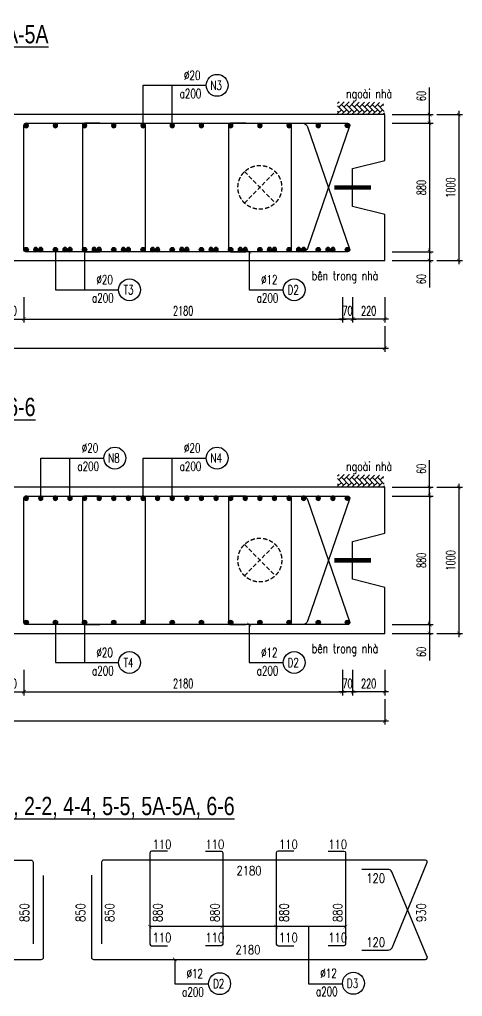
# Model space of a CAD drawing. Header units: millimetres. Extents: x -143483 to 1166745, y -1448440 to -1202244.
# Drawn here: x 30749 to 42879, y -1241307 to -1214548 of the extents above; entities that cross this region are included whole.
import ezdxf
from ezdxf.enums import TextEntityAlignment as Align

# ---------------------------------------------------------------- set-up
doc = ezdxf.new("R2010")
doc.units = ezdxf.units.MM
doc.header["$LTSCALE"] = 30
doc.header["$PDMODE"] = 3
doc.linetypes.add('DASHED', pattern=[19.05, 12.7, -6.35])
doc.layers.get('0').update_dxf_attribs({"lineweight": 9})
doc.layers.get('Defpoints').update_dxf_attribs({"lineweight": 9})
for name, color, linetype in [('ccu11-Cotthep', 9, 'Continuous'), ('ccu11-Dim', 8, 'Continuous'), ('ccu11-Hatch', 8, 'Continuous'), ('ccu11-Text', 31, 'Continuous'), ('ccu11-Thay', 7, 'Continuous'), ('ccu11-Thep', 4, 'Continuous'), ('ccu11-Thep doc', 4, 'Continuous'), ('ccu11-Thepdai', 6, 'Continuous')]:
    doc.layers.add(name, color=color, linetype=linetype)
doc.layers.add('ccu11-Khuat', color=9, linetype='DASHED', lineweight=30)
doc.layers.add('Vicom_thep doc', color=1, linetype='Continuous', lineweight=35)
doc.styles.add('ccu11-dim', font='vnsimli.shx', dxfattribs={"width": 0.65, "bigfont": 'bigfont.shx'})
doc.styles.add('ccu11-VnAvH-B', font='VHAVANB.TTF')
doc.styles.add('ccu11-vnsimli', font='vnsimli.shx', dxfattribs={"width": 0.8, "bigfont": 'vns.shx'})
doc.styles.add('ccu11-vnsimple', font='vnsimple.shx', dxfattribs={"bigfont": 'bigfont.shx'})
doc.styles.add('ccu11_simli', font='vnsimli.shx', dxfattribs={"width": 0.8})
doc.dimstyles.new('ccu11-100', dxfattribs={"dimscale": 100, "dimtxt": 2.5, "dimasz": 1, "dimexe": 1, "dimexo": 2, "dimgap": 1, "dimtad": 1, "dimdec": 0, "dimdsep": 46, "dimtxsty": 'ccu11-dim', "dimblk": 'ARCHTICK', "dimcen": -1, "dimdle": 1, "dimclrd": 256, "dimclre": 256, "dimclrt": 3, "dimadec": 0, "dimazin": 2, "dimtfac": 0.1, "dimtdec": 0, "dimtmove": 0, "dimatfit": 1, "dimldrblk": 'ARCHTICK', "dimfxl": 0, "dimtvp": 0.833333, "dimtolj": 1, "dimtzin": 12, "dimarcsym": 0})
doc.dimstyles.new('ccu11-100x4', dxfattribs={"dimscale": 100, "dimtxt": 2.5, "dimasz": 1, "dimexe": 1, "dimexo": 2, "dimgap": 1, "dimtad": 1, "dimdec": 0, "dimlfac": 0.25, "dimdsep": 46, "dimtxsty": 'ccu11-dim', "dimblk": 'ARCHTICK', "dimcen": -1, "dimdle": 1, "dimclrd": 256, "dimclre": 256, "dimclrt": 3, "dimadec": 0, "dimazin": 2, "dimtfac": 0.1, "dimtdec": 0, "dimtmove": 0, "dimatfit": 1, "dimldrblk": 'ARCHTICK', "dimfxl": 0, "dimtvp": 0.833333, "dimtolj": 1, "dimtzin": 12, "dimarcsym": 0})

# ---------------------------------------------------------------- blocks, each defined once
blk = doc.blocks.new('_ARCHTICK')
at = {"color": 0, "linetype": 'ByBlock', "const_width": 0.15}
blk.add_lwpolyline([(-0.5, -0.5), (0.5, 0.5)], dxfattribs=at)
blk = doc.blocks.new('SHD')
at = {"layer": 'ccu11-Cotthep'}
blk.add_circle((300, 0), 300, dxfattribs=at)
at = {"layer": 'ccu11-Cotthep', "color": 31, "style": 'ccu11_simli', "width": 0.8}
blk.add_attdef('DK', text='', height=250, dxfattribs=at).set_placement((-101, 65), align=Align.BOTTOM_RIGHT)
blk.add_attdef('KH', text='', height=250, dxfattribs=at).set_placement((300, 0), align=Align.MIDDLE)
blk.add_attdef('KC', text='', height=250, dxfattribs=at).set_placement((-101, -142), align=Align.TOP_RIGHT)
blk = doc.blocks.new('MCT')
at = {"ltscale": 0.005}
for p, q in [((-0.49, 0), (0.49, 0)), ((0.35, -0.35), (-0.35, 0.35)), ((-0.35, -0.35), (0.35, 0.35)), ((0, -0.49), (0, 0.49))]:
    blk.add_line(p, q, dxfattribs=at)
blk.add_circle((0, 0), 0.492, dxfattribs=at)
blk = doc.blocks.new('*U196')
at = {"layer": 'ccu11-Thep doc', "xscale": -121.9200000001001, "yscale": 121.9200000001001, "zscale": 121.92, "rotation": 270}
blk.add_blockref('MCT', (0, 0), dxfattribs=at)
blk = doc.blocks.new('*U197')
at = {"layer": 'ccu11-Thep doc', "color": 0, "linetype": 'ByBlock', "lineweight": -2, "transparency": 16777216}
for p in [(0, 0), (800, 0), (1600, 0), (2400, 0), (3200, 0), (4000, 0), (4800, 0), (5600, 0), (6400, 0), (7200, 0), (8000, 0)]:
    blk.add_blockref('*U196', p, dxfattribs=at)
blk = doc.blocks.new('*U198')
at = {"layer": 'ccu11-Thep doc', "xscale": -121.9200000001001, "yscale": 121.9200000001001, "zscale": 121.92, "rotation": 270}
blk.add_blockref('MCT', (0, 0), dxfattribs=at)
blk = doc.blocks.new('*U199')
at = {"layer": 'ccu11-Thep doc', "color": 0, "linetype": 'ByBlock', "lineweight": -2, "transparency": 16777216}
for p in [(0, 0), (800, 0), (1600, 0), (2400, 0), (3200, 0), (4000, 0), (4800, 0), (5600, 0), (6400, 0), (7200, 0), (8000, 0)]:
    blk.add_blockref('*U198', p, dxfattribs=at)
blk = doc.blocks.new('*D205')
at = {"layer": 'ccu11-Dim', "linetype": 'ByBlock', "lineweight": -2, "ltscale": 30, "transparency": 16777216}
for p, q in [((39871, -1232361), (39871, -1233061)), ((40751, -1232361), (40751, -1233061)), ((40851, -1232961), (39771, -1232961))]:
    blk.add_line(p, q, dxfattribs=at)
at = {"layer": 'Defpoints', "color": 0, "linetype": 'ByBlock', "ltscale": 30, "transparency": 16777216}
for p in [(39871, -1232161), (40751, -1232161), (39871, -1232961)]:
    blk.add_point(p, dxfattribs=at)
at = {"layer": 'ccu11-Dim', "linetype": 'ByBlock', "lineweight": -2, "ltscale": 30, "transparency": 16777216, "xscale": 100, "yscale": 100, "zscale": 100, "rotation": 180}
blk.add_blockref('_ARCHTICK', (39871, -1232961), dxfattribs=at)
at = {"layer": 'ccu11-Dim', "linetype": 'ByBlock', "lineweight": -2, "ltscale": 30, "transparency": 16777216, "xscale": 100, "yscale": 100, "zscale": 100}
blk.add_blockref('_ARCHTICK', (40751, -1232961), dxfattribs=at)
at = {"layer": 'ccu11-Dim', "color": 3, "linetype": 'ByBlock', "ltscale": 30, "transparency": 16777216, "insert": (40311, -1232736), "char_height": 250, "attachment_point": 5, "style": 'ccu11-dim'}
blk.add_mtext('\\A1;220', dxfattribs=at)
blk = doc.blocks.new('*D206')
at = {"layer": 'ccu11-Dim', "linetype": 'ByBlock', "lineweight": -2, "ltscale": 30, "transparency": 16777216}
for p, q in [((18351, -1233161), (18351, -1233861)), ((40751, -1233161), (40751, -1233861)), ((18251, -1233761), (40851, -1233761))]:
    blk.add_line(p, q, dxfattribs=at)
at = {"layer": 'Defpoints', "color": 0, "linetype": 'ByBlock', "ltscale": 30, "transparency": 16777216}
for p in [(18351, -1232961), (40751, -1232961), (40751, -1233761)]:
    blk.add_point(p, dxfattribs=at)
at = {"layer": 'ccu11-Dim', "linetype": 'ByBlock', "lineweight": -2, "ltscale": 30, "transparency": 16777216, "xscale": 100, "yscale": 100, "zscale": 100, "rotation": 180}
blk.add_blockref('_ARCHTICK', (18351, -1233761), dxfattribs=at)
at = {"layer": 'ccu11-Dim', "linetype": 'ByBlock', "lineweight": -2, "ltscale": 30, "transparency": 16777216, "xscale": 100, "yscale": 100, "zscale": 100}
blk.add_blockref('_ARCHTICK', (40751, -1233761), dxfattribs=at)
at = {"layer": 'ccu11-Dim', "color": 3, "linetype": 'ByBlock', "ltscale": 30, "transparency": 16777216, "insert": (29551, -1233536), "char_height": 250, "attachment_point": 5, "style": 'ccu11-dim'}
blk.add_mtext('\\A1;5600', dxfattribs=at)
blk = doc.blocks.new('*D207')
at = {"layer": 'ccu11-Dim', "linetype": 'ByBlock', "lineweight": -2, "ltscale": 30, "transparency": 16777216}
for p, q in [((39591, -1232361), (39591, -1233061)), ((39871, -1232361), (39871, -1233061)), ((39591, -1232961), (39491, -1232961)), ((39871, -1232961), (39591, -1232961)), ((39871, -1232961), (39971, -1232961))]:
    blk.add_line(p, q, dxfattribs=at)
at = {"layer": 'Defpoints', "color": 0, "linetype": 'ByBlock', "ltscale": 30, "transparency": 16777216}
for p in [(39591, -1232161), (39871, -1232161), (39591, -1232961)]:
    blk.add_point(p, dxfattribs=at)
at = {"layer": 'ccu11-Dim', "linetype": 'ByBlock', "lineweight": -2, "ltscale": 30, "transparency": 16777216, "xscale": 100, "yscale": 100, "zscale": 100}
blk.add_blockref('_ARCHTICK', (39591, -1232961), dxfattribs=at)
at = {"layer": 'ccu11-Dim', "linetype": 'ByBlock', "lineweight": -2, "ltscale": 30, "transparency": 16777216, "xscale": 100, "yscale": 100, "zscale": 100, "rotation": 180}
blk.add_blockref('_ARCHTICK', (39871, -1232961), dxfattribs=at)
at = {"layer": 'ccu11-Dim', "color": 3, "linetype": 'ByBlock', "ltscale": 30, "transparency": 16777216, "insert": (39731, -1232736), "char_height": 250, "attachment_point": 5, "style": 'ccu11-dim'}
blk.add_mtext('\\A1;70', dxfattribs=at)
blk = doc.blocks.new('*D208')
at = {"layer": 'ccu11-Dim', "linetype": 'ByBlock', "lineweight": -2, "ltscale": 30, "transparency": 16777216}
for p, q in [((30069, -1232361), (30069, -1233061)), ((30869, -1232361), (30869, -1233061)), ((29969, -1232961), (30969, -1232961))]:
    blk.add_line(p, q, dxfattribs=at)
at = {"layer": 'Defpoints', "color": 0, "linetype": 'ByBlock', "ltscale": 30, "transparency": 16777216}
for p in [(30069, -1232161), (30869, -1232161), (30869, -1232961)]:
    blk.add_point(p, dxfattribs=at)
at = {"layer": 'ccu11-Dim', "linetype": 'ByBlock', "lineweight": -2, "ltscale": 30, "transparency": 16777216, "xscale": 100, "yscale": 100, "zscale": 100, "rotation": 180}
blk.add_blockref('_ARCHTICK', (30069, -1232961), dxfattribs=at)
at = {"layer": 'ccu11-Dim', "linetype": 'ByBlock', "lineweight": -2, "ltscale": 30, "transparency": 16777216, "xscale": 100, "yscale": 100, "zscale": 100}
blk.add_blockref('_ARCHTICK', (30869, -1232961), dxfattribs=at)
at = {"layer": 'ccu11-Dim', "color": 3, "linetype": 'ByBlock', "ltscale": 30, "transparency": 16777216, "insert": (30469, -1232736), "char_height": 250, "attachment_point": 5, "style": 'ccu11-dim'}
blk.add_mtext('\\A1;200', dxfattribs=at)
blk = doc.blocks.new('*D209')
at = {"layer": 'ccu11-Dim', "linetype": 'ByBlock', "lineweight": -2, "ltscale": 30, "transparency": 16777216}
for p, q in [((30869, -1232361), (30869, -1233061)), ((39591, -1232361), (39591, -1233061)), ((30769, -1232961), (39691, -1232961))]:
    blk.add_line(p, q, dxfattribs=at)
at = {"layer": 'Defpoints', "color": 0, "linetype": 'ByBlock', "ltscale": 30, "transparency": 16777216}
for p in [(30869, -1232161), (39591, -1232161), (39591, -1232961)]:
    blk.add_point(p, dxfattribs=at)
at = {"layer": 'ccu11-Dim', "linetype": 'ByBlock', "lineweight": -2, "ltscale": 30, "transparency": 16777216, "xscale": 100, "yscale": 100, "zscale": 100, "rotation": 180}
blk.add_blockref('_ARCHTICK', (30869, -1232961), dxfattribs=at)
at = {"layer": 'ccu11-Dim', "linetype": 'ByBlock', "lineweight": -2, "ltscale": 30, "transparency": 16777216, "xscale": 100, "yscale": 100, "zscale": 100}
blk.add_blockref('_ARCHTICK', (39591, -1232961), dxfattribs=at)
at = {"layer": 'ccu11-Dim', "color": 3, "linetype": 'ByBlock', "ltscale": 30, "transparency": 16777216, "insert": (35230, -1232736), "char_height": 250, "attachment_point": 5, "style": 'ccu11-dim'}
blk.add_mtext('\\A1;2180', dxfattribs=at)
blk = doc.blocks.new('*D212')
at = {"layer": 'ccu11-Dim', "linetype": 'ByBlock', "lineweight": -2, "ltscale": 30, "transparency": 16777216}
for p, q in [((41979, -1227361), (41979, -1226621)), ((40951, -1227361), (42079, -1227361)), ((41979, -1227601), (41979, -1227361)), ((40951, -1227601), (42079, -1227601)), ((41979, -1227601), (41979, -1227701))]:
    blk.add_line(p, q, dxfattribs=at)
at = {"layer": 'Defpoints', "color": 0, "linetype": 'ByBlock', "ltscale": 30, "transparency": 16777216}
for p in [(40751, -1227361), (40751, -1227601), (41979, -1227601)]:
    blk.add_point(p, dxfattribs=at)
at = {"layer": 'ccu11-Dim', "linetype": 'ByBlock', "lineweight": -2, "ltscale": 30, "transparency": 16777216, "xscale": 100, "yscale": 100, "zscale": 100}
for p, rotation in [((41979, -1227361), 270), ((41979, -1227601), 90)]:
    blk.add_blockref('_ARCHTICK', p, dxfattribs=dict(at, rotation=rotation))
at = {"layer": 'ccu11-Dim', "color": 3, "linetype": 'ByBlock', "ltscale": 30, "transparency": 16777216, "insert": (41754, -1226853), "char_height": 250, "attachment_point": 5, "rotation": 90, "style": 'ccu11-dim'}
blk.add_mtext('\\A1;60', dxfattribs=at)
blk = doc.blocks.new('*D213')
at = {"layer": 'ccu11-Dim', "linetype": 'ByBlock', "lineweight": -2, "ltscale": 30, "transparency": 16777216}
for p, q in [((40951, -1227601), (42079, -1227601)), ((41979, -1227501), (41979, -1231221)), ((40951, -1231121), (42079, -1231121))]:
    blk.add_line(p, q, dxfattribs=at)
at = {"layer": 'Defpoints', "color": 0, "linetype": 'ByBlock', "ltscale": 30, "transparency": 16777216}
for p in [(40751, -1227601), (40751, -1231121), (41979, -1231121)]:
    blk.add_point(p, dxfattribs=at)
at = {"layer": 'ccu11-Dim', "linetype": 'ByBlock', "lineweight": -2, "ltscale": 30, "transparency": 16777216, "xscale": 100, "yscale": 100, "zscale": 100}
for p, rotation in [((41979, -1227601), 90), ((41979, -1231121), 270)]:
    blk.add_blockref('_ARCHTICK', p, dxfattribs=dict(at, rotation=rotation))
at = {"layer": 'ccu11-Dim', "color": 3, "linetype": 'ByBlock', "ltscale": 30, "transparency": 16777216, "insert": (41754, -1229361), "char_height": 250, "attachment_point": 5, "rotation": 90, "style": 'ccu11-dim'}
blk.add_mtext('\\A1;880', dxfattribs=at)
blk = doc.blocks.new('*D214')
at = {"layer": 'ccu11-Dim', "linetype": 'ByBlock', "lineweight": -2, "ltscale": 30, "transparency": 16777216}
for p, q in [((40951, -1231121), (42079, -1231121)), ((41979, -1231121), (41979, -1231021)), ((41979, -1231121), (41979, -1231361)), ((40951, -1231361), (42079, -1231361)), ((41979, -1231361), (41979, -1232100))]:
    blk.add_line(p, q, dxfattribs=at)
at = {"layer": 'Defpoints', "color": 0, "linetype": 'ByBlock', "ltscale": 30, "transparency": 16777216}
for p in [(40751, -1231121), (41979, -1231121), (40751, -1231361)]:
    blk.add_point(p, dxfattribs=at)
at = {"layer": 'ccu11-Dim', "linetype": 'ByBlock', "lineweight": -2, "ltscale": 30, "transparency": 16777216, "xscale": 100, "yscale": 100, "zscale": 100}
for p, rotation in [((41979, -1231121), 270), ((41979, -1231361), 90)]:
    blk.add_blockref('_ARCHTICK', p, dxfattribs=dict(at, rotation=rotation))
at = {"layer": 'ccu11-Dim', "color": 3, "linetype": 'ByBlock', "ltscale": 30, "transparency": 16777216, "insert": (41754, -1231869), "char_height": 250, "attachment_point": 5, "rotation": 90, "style": 'ccu11-dim'}
blk.add_mtext('\\A1;60', dxfattribs=at)
blk = doc.blocks.new('*D215')
at = {"layer": 'ccu11-Dim', "linetype": 'ByBlock', "lineweight": -2, "ltscale": 30, "transparency": 16777216}
for p, q in [((42179, -1227361), (42879, -1227361)), ((42779, -1227261), (42779, -1231461)), ((42179, -1231361), (42879, -1231361))]:
    blk.add_line(p, q, dxfattribs=at)
at = {"layer": 'Defpoints', "color": 0, "linetype": 'ByBlock', "ltscale": 30, "transparency": 16777216}
for p in [(41979, -1227361), (41979, -1231361), (42779, -1231361)]:
    blk.add_point(p, dxfattribs=at)
at = {"layer": 'ccu11-Dim', "linetype": 'ByBlock', "lineweight": -2, "ltscale": 30, "transparency": 16777216, "xscale": 100, "yscale": 100, "zscale": 100}
for p, rotation in [((42779, -1227361), 90), ((42779, -1231361), 270)]:
    blk.add_blockref('_ARCHTICK', p, dxfattribs=dict(at, rotation=rotation))
at = {"layer": 'ccu11-Dim', "color": 3, "linetype": 'ByBlock', "ltscale": 30, "transparency": 16777216, "insert": (42554, -1229361), "char_height": 250, "attachment_point": 5, "rotation": 90, "style": 'ccu11-dim'}
blk.add_mtext('\\A1;1000', dxfattribs=at)
blk = doc.blocks.new('ccu11_block_thep')
at = {"layer": 'ccu11-Thep', "color": 3}
for p, q in [((-0.4, 0), (0.4, 0)), ((-0.28, 0.28), (0.28, -0.28)), ((0.28, 0.28), (-0.28, -0.28)), ((0, 0.4), (0, -0.4))]:
    blk.add_line(p, q, dxfattribs=at)
at = {"layer": 'ccu11-Thep', "color": 1, "const_width": 0.0667}
blk.add_lwpolyline([(-0.4, 0, 1), (0.4, 0, 1), (-0.4, 0, 1)], format="xyb", dxfattribs=at)
at = {"layer": 'ccu11-Thep', "color": 1}
blk.add_circle((0, 0), 0.4, dxfattribs=at)
blk = doc.blocks.new('*U190')
at = {"layer": 'Vicom_thep doc', "xscale": -150, "yscale": 150, "zscale": 150, "rotation": 180}
blk.add_blockref('ccu11_block_thep', (0, 0), dxfattribs=at)
blk = doc.blocks.new('*U191')
at = {"layer": 'ccu11-Thep doc', "color": 0, "linetype": 'ByBlock', "lineweight": -2, "transparency": 16777216}
for p in [(0, 0), (800, 0), (1600, 0), (2400, 0), (3200, 0), (4000, 0), (4800, 0), (5600, 0), (6400, 0), (7200, 0), (8000, 0)]:
    blk.add_blockref('*U190', p, dxfattribs=at)
blk = doc.blocks.new('*U306')
at = {"layer": 'ccu11-Thep doc', "xscale": -121.9200000001001, "yscale": 121.9200000001001, "zscale": 121.92, "rotation": 270}
blk.add_blockref('MCT', (0, 0), dxfattribs=at)
blk = doc.blocks.new('*U307')
at = {"layer": 'ccu11-Thep doc', "color": 0, "linetype": 'ByBlock', "lineweight": -2, "transparency": 16777216}
for p in [(0, 0), (800, 0), (1600, 0), (2400, 0), (3200, 0), (4000, 0), (4800, 0), (5600, 0), (6400, 0), (7200, 0), (8000, 0)]:
    blk.add_blockref('*U306', p, dxfattribs=at)
blk = doc.blocks.new('*U308')
at = {"layer": 'ccu11-Thep doc', "xscale": -121.9200000001001, "yscale": 121.9200000001001, "zscale": 121.92, "rotation": 270}
blk.add_blockref('MCT', (0, 0), dxfattribs=at)
blk = doc.blocks.new('*U309')
at = {"layer": 'ccu11-Thep doc', "color": 0, "linetype": 'ByBlock', "lineweight": -2, "transparency": 16777216}
for p in [(0, 0), (800, 0), (1600, 0), (2400, 0), (3200, 0), (4000, 0), (4800, 0), (5600, 0), (6400, 0), (7200, 0), (8000, 0)]:
    blk.add_blockref('*U308', p, dxfattribs=at)
blk = doc.blocks.new('*D314')
at = {"layer": 'ccu11-Dim', "linetype": 'ByBlock', "lineweight": -2, "ltscale": 30, "transparency": 16777216}
for p, q in [((39871, -1222151), (39871, -1222851)), ((40751, -1222151), (40751, -1222851)), ((40851, -1222751), (39771, -1222751))]:
    blk.add_line(p, q, dxfattribs=at)
at = {"layer": 'Defpoints', "color": 0, "linetype": 'ByBlock', "ltscale": 30, "transparency": 16777216}
for p in [(39871, -1221951), (40751, -1221951), (39871, -1222751)]:
    blk.add_point(p, dxfattribs=at)
at = {"layer": 'ccu11-Dim', "linetype": 'ByBlock', "lineweight": -2, "ltscale": 30, "transparency": 16777216, "xscale": 100, "yscale": 100, "zscale": 100, "rotation": 180}
blk.add_blockref('_ARCHTICK', (39871, -1222751), dxfattribs=at)
at = {"layer": 'ccu11-Dim', "linetype": 'ByBlock', "lineweight": -2, "ltscale": 30, "transparency": 16777216, "xscale": 100, "yscale": 100, "zscale": 100}
blk.add_blockref('_ARCHTICK', (40751, -1222751), dxfattribs=at)
at = {"layer": 'ccu11-Dim', "color": 3, "linetype": 'ByBlock', "ltscale": 30, "transparency": 16777216, "insert": (40311, -1222526), "char_height": 250, "attachment_point": 5, "style": 'ccu11-dim'}
blk.add_mtext('\\A1;220', dxfattribs=at)
blk = doc.blocks.new('*D315')
at = {"layer": 'ccu11-Dim', "linetype": 'ByBlock', "lineweight": -2, "ltscale": 30, "transparency": 16777216}
for p, q in [((18351, -1222951), (18351, -1223651)), ((40751, -1222951), (40751, -1223651)), ((18251, -1223551), (40851, -1223551))]:
    blk.add_line(p, q, dxfattribs=at)
at = {"layer": 'Defpoints', "color": 0, "linetype": 'ByBlock', "ltscale": 30, "transparency": 16777216}
for p in [(18351, -1222751), (40751, -1222751), (40751, -1223551)]:
    blk.add_point(p, dxfattribs=at)
at = {"layer": 'ccu11-Dim', "linetype": 'ByBlock', "lineweight": -2, "ltscale": 30, "transparency": 16777216, "xscale": 100, "yscale": 100, "zscale": 100, "rotation": 180}
blk.add_blockref('_ARCHTICK', (18351, -1223551), dxfattribs=at)
at = {"layer": 'ccu11-Dim', "linetype": 'ByBlock', "lineweight": -2, "ltscale": 30, "transparency": 16777216, "xscale": 100, "yscale": 100, "zscale": 100}
blk.add_blockref('_ARCHTICK', (40751, -1223551), dxfattribs=at)
at = {"layer": 'ccu11-Dim', "color": 3, "linetype": 'ByBlock', "ltscale": 30, "transparency": 16777216, "insert": (29551, -1223326), "char_height": 250, "attachment_point": 5, "style": 'ccu11-dim'}
blk.add_mtext('\\A1;5600', dxfattribs=at)
blk = doc.blocks.new('*D316')
at = {"layer": 'ccu11-Dim', "linetype": 'ByBlock', "lineweight": -2, "ltscale": 30, "transparency": 16777216}
for p, q in [((39591, -1222151), (39591, -1222851)), ((39871, -1222151), (39871, -1222851)), ((39591, -1222751), (39491, -1222751)), ((39871, -1222751), (39591, -1222751)), ((39871, -1222751), (39971, -1222751))]:
    blk.add_line(p, q, dxfattribs=at)
at = {"layer": 'Defpoints', "color": 0, "linetype": 'ByBlock', "ltscale": 30, "transparency": 16777216}
for p in [(39591, -1221951), (39871, -1221951), (39591, -1222751)]:
    blk.add_point(p, dxfattribs=at)
at = {"layer": 'ccu11-Dim', "linetype": 'ByBlock', "lineweight": -2, "ltscale": 30, "transparency": 16777216, "xscale": 100, "yscale": 100, "zscale": 100}
blk.add_blockref('_ARCHTICK', (39591, -1222751), dxfattribs=at)
at = {"layer": 'ccu11-Dim', "linetype": 'ByBlock', "lineweight": -2, "ltscale": 30, "transparency": 16777216, "xscale": 100, "yscale": 100, "zscale": 100, "rotation": 180}
blk.add_blockref('_ARCHTICK', (39871, -1222751), dxfattribs=at)
at = {"layer": 'ccu11-Dim', "color": 3, "linetype": 'ByBlock', "ltscale": 30, "transparency": 16777216, "insert": (39731, -1222526), "char_height": 250, "attachment_point": 5, "style": 'ccu11-dim'}
blk.add_mtext('\\A1;70', dxfattribs=at)
blk = doc.blocks.new('*D317')
at = {"layer": 'ccu11-Dim', "linetype": 'ByBlock', "lineweight": -2, "ltscale": 30, "transparency": 16777216}
for p, q in [((30069, -1222151), (30069, -1222851)), ((30869, -1222151), (30869, -1222851)), ((29969, -1222751), (30969, -1222751))]:
    blk.add_line(p, q, dxfattribs=at)
at = {"layer": 'Defpoints', "color": 0, "linetype": 'ByBlock', "ltscale": 30, "transparency": 16777216}
for p in [(30069, -1221951), (30869, -1221951), (30869, -1222751)]:
    blk.add_point(p, dxfattribs=at)
at = {"layer": 'ccu11-Dim', "linetype": 'ByBlock', "lineweight": -2, "ltscale": 30, "transparency": 16777216, "xscale": 100, "yscale": 100, "zscale": 100, "rotation": 180}
blk.add_blockref('_ARCHTICK', (30069, -1222751), dxfattribs=at)
at = {"layer": 'ccu11-Dim', "linetype": 'ByBlock', "lineweight": -2, "ltscale": 30, "transparency": 16777216, "xscale": 100, "yscale": 100, "zscale": 100}
blk.add_blockref('_ARCHTICK', (30869, -1222751), dxfattribs=at)
at = {"layer": 'ccu11-Dim', "color": 3, "linetype": 'ByBlock', "ltscale": 30, "transparency": 16777216, "insert": (30469, -1222526), "char_height": 250, "attachment_point": 5, "style": 'ccu11-dim'}
blk.add_mtext('\\A1;200', dxfattribs=at)
blk = doc.blocks.new('*D318')
at = {"layer": 'ccu11-Dim', "linetype": 'ByBlock', "lineweight": -2, "ltscale": 30, "transparency": 16777216}
for p, q in [((30869, -1222151), (30869, -1222851)), ((39591, -1222151), (39591, -1222851)), ((30769, -1222751), (39691, -1222751))]:
    blk.add_line(p, q, dxfattribs=at)
at = {"layer": 'Defpoints', "color": 0, "linetype": 'ByBlock', "ltscale": 30, "transparency": 16777216}
for p in [(30869, -1221951), (39591, -1221951), (39591, -1222751)]:
    blk.add_point(p, dxfattribs=at)
at = {"layer": 'ccu11-Dim', "linetype": 'ByBlock', "lineweight": -2, "ltscale": 30, "transparency": 16777216, "xscale": 100, "yscale": 100, "zscale": 100, "rotation": 180}
blk.add_blockref('_ARCHTICK', (30869, -1222751), dxfattribs=at)
at = {"layer": 'ccu11-Dim', "linetype": 'ByBlock', "lineweight": -2, "ltscale": 30, "transparency": 16777216, "xscale": 100, "yscale": 100, "zscale": 100}
blk.add_blockref('_ARCHTICK', (39591, -1222751), dxfattribs=at)
at = {"layer": 'ccu11-Dim', "color": 3, "linetype": 'ByBlock', "ltscale": 30, "transparency": 16777216, "insert": (35230, -1222526), "char_height": 250, "attachment_point": 5, "style": 'ccu11-dim'}
blk.add_mtext('\\A1;2180', dxfattribs=at)
blk = doc.blocks.new('*D321')
at = {"layer": 'ccu11-Dim', "linetype": 'ByBlock', "lineweight": -2, "ltscale": 30, "transparency": 16777216}
for p, q in [((41979, -1217151), (41979, -1216411)), ((40951, -1217151), (42079, -1217151)), ((41979, -1217391), (41979, -1217151)), ((40951, -1217391), (42079, -1217391)), ((41979, -1217391), (41979, -1217491))]:
    blk.add_line(p, q, dxfattribs=at)
at = {"layer": 'Defpoints', "color": 0, "linetype": 'ByBlock', "ltscale": 30, "transparency": 16777216}
for p in [(40751, -1217151), (40751, -1217391), (41979, -1217391)]:
    blk.add_point(p, dxfattribs=at)
at = {"layer": 'ccu11-Dim', "linetype": 'ByBlock', "lineweight": -2, "ltscale": 30, "transparency": 16777216, "xscale": 100, "yscale": 100, "zscale": 100}
for p, rotation in [((41979, -1217151), 270), ((41979, -1217391), 90)]:
    blk.add_blockref('_ARCHTICK', p, dxfattribs=dict(at, rotation=rotation))
at = {"layer": 'ccu11-Dim', "color": 3, "linetype": 'ByBlock', "ltscale": 30, "transparency": 16777216, "insert": (41754, -1216643), "char_height": 250, "attachment_point": 5, "rotation": 90, "style": 'ccu11-dim'}
blk.add_mtext('\\A1;60', dxfattribs=at)
blk = doc.blocks.new('*D322')
at = {"layer": 'ccu11-Dim', "linetype": 'ByBlock', "lineweight": -2, "ltscale": 30, "transparency": 16777216}
for p, q in [((40951, -1217391), (42079, -1217391)), ((41979, -1217291), (41979, -1221011)), ((40951, -1220911), (42079, -1220911))]:
    blk.add_line(p, q, dxfattribs=at)
at = {"layer": 'Defpoints', "color": 0, "linetype": 'ByBlock', "ltscale": 30, "transparency": 16777216}
for p in [(40751, -1217391), (40751, -1220911), (41979, -1220911)]:
    blk.add_point(p, dxfattribs=at)
at = {"layer": 'ccu11-Dim', "linetype": 'ByBlock', "lineweight": -2, "ltscale": 30, "transparency": 16777216, "xscale": 100, "yscale": 100, "zscale": 100}
for p, rotation in [((41979, -1217391), 90), ((41979, -1220911), 270)]:
    blk.add_blockref('_ARCHTICK', p, dxfattribs=dict(at, rotation=rotation))
at = {"layer": 'ccu11-Dim', "color": 3, "linetype": 'ByBlock', "ltscale": 30, "transparency": 16777216, "insert": (41754, -1219151), "char_height": 250, "attachment_point": 5, "rotation": 90, "style": 'ccu11-dim'}
blk.add_mtext('\\A1;880', dxfattribs=at)
blk = doc.blocks.new('*D323')
at = {"layer": 'ccu11-Dim', "linetype": 'ByBlock', "lineweight": -2, "ltscale": 30, "transparency": 16777216}
for p, q in [((40951, -1220911), (42079, -1220911)), ((41979, -1220911), (41979, -1220811)), ((41979, -1220911), (41979, -1221151)), ((40951, -1221151), (42079, -1221151)), ((41979, -1221151), (41979, -1221890))]:
    blk.add_line(p, q, dxfattribs=at)
at = {"layer": 'Defpoints', "color": 0, "linetype": 'ByBlock', "ltscale": 30, "transparency": 16777216}
for p in [(40751, -1220911), (41979, -1220911), (40751, -1221151)]:
    blk.add_point(p, dxfattribs=at)
at = {"layer": 'ccu11-Dim', "linetype": 'ByBlock', "lineweight": -2, "ltscale": 30, "transparency": 16777216, "xscale": 100, "yscale": 100, "zscale": 100}
for p, rotation in [((41979, -1220911), 270), ((41979, -1221151), 90)]:
    blk.add_blockref('_ARCHTICK', p, dxfattribs=dict(at, rotation=rotation))
at = {"layer": 'ccu11-Dim', "color": 3, "linetype": 'ByBlock', "ltscale": 30, "transparency": 16777216, "insert": (41754, -1221659), "char_height": 250, "attachment_point": 5, "rotation": 90, "style": 'ccu11-dim'}
blk.add_mtext('\\A1;60', dxfattribs=at)
blk = doc.blocks.new('*D324')
at = {"layer": 'ccu11-Dim', "linetype": 'ByBlock', "lineweight": -2, "ltscale": 30, "transparency": 16777216}
for p, q in [((42179, -1217151), (42879, -1217151)), ((42779, -1217051), (42779, -1221251)), ((42179, -1221151), (42879, -1221151))]:
    blk.add_line(p, q, dxfattribs=at)
at = {"layer": 'Defpoints', "color": 0, "linetype": 'ByBlock', "ltscale": 30, "transparency": 16777216}
for p in [(41979, -1217151), (41979, -1221151), (42779, -1221151)]:
    blk.add_point(p, dxfattribs=at)
at = {"layer": 'ccu11-Dim', "linetype": 'ByBlock', "lineweight": -2, "ltscale": 30, "transparency": 16777216, "xscale": 100, "yscale": 100, "zscale": 100}
for p, rotation in [((42779, -1217151), 90), ((42779, -1221151), 270)]:
    blk.add_blockref('_ARCHTICK', p, dxfattribs=dict(at, rotation=rotation))
at = {"layer": 'ccu11-Dim', "color": 3, "linetype": 'ByBlock', "ltscale": 30, "transparency": 16777216, "insert": (42554, -1219151), "char_height": 250, "attachment_point": 5, "rotation": 90, "style": 'ccu11-dim'}
blk.add_mtext('\\A1;1000', dxfattribs=at)
blk = doc.blocks.new('*U326')
at = {"layer": 'Vicom_thep doc', "xscale": -150, "yscale": 150, "zscale": 150, "rotation": 180}
blk.add_blockref('ccu11_block_thep', (0, 0), dxfattribs=at)
blk = doc.blocks.new('*U327')
at = {"layer": 'ccu11-Thep doc', "color": 0, "linetype": 'ByBlock', "lineweight": -2, "transparency": 16777216}
for p in [(0, 0), (800, 0), (1600, 0), (2400, 0), (3200, 0), (4000, 0), (4800, 0), (5600, 0), (6400, 0), (7200, 0), (8000, 0)]:
    blk.add_blockref('*U326', p, dxfattribs=at)
blk = doc.blocks.new('*U331')
at = {"layer": 'Vicom_thep doc', "xscale": -150, "yscale": 150, "zscale": 150, "rotation": 180}
blk.add_blockref('ccu11_block_thep', (0, 0), dxfattribs=at)
blk = doc.blocks.new('*U332')
at = {"layer": 'ccu11-Thep doc', "color": 0, "linetype": 'ByBlock', "lineweight": -2, "transparency": 16777216}
for p in [(0, 0), (800, 0), (1600, 0), (2400, 0), (3200, 0), (4000, 0), (4800, 0), (5600, 0), (6400, 0), (7200, 0), (8000, 0)]:
    blk.add_blockref('*U331', p, dxfattribs=at)

msp = doc.modelspace()

# ---------------------------------------------------------------- hatches: boundary and pattern name
at = {"layer": 'ccu11-Hatch', "ltscale": 10}
h = msp.add_hatch(dxfattribs=at)
h.set_pattern_fill('AR-HBONE', color=256, scale=25, angle=270, style=0)
h.set_pattern_definition([(45, (-3222392.23, 559305.45), (141.4213562, 4e-14), [300, -100]), (315, (-3222321.52, 559376.16), (141.4213562, 4e-14), [300, -100])])
h.paths.add_polyline_path([(39458.27, -1216798.02), (39458.27, -1217150.75), (40750.63, -1217150.75), (40707.77, -1216819.44)])
h = msp.add_hatch(dxfattribs=at)
h.set_pattern_fill('AR-HBONE', color=256, scale=25, angle=270, style=0)
h.set_pattern_definition([(45, (-3222392.23, 549095.51), (141.4213562, 4e-14), [300, -100]), (315, (-3222321.52, 549166.22), (141.4213562, 4e-14), [300, -100])])
h.paths.add_polyline_path([(39458.27, -1227007.96), (39458.27, -1227360.69), (40750.63, -1227360.69), (40707.77, -1227029.38)])

# ---------------------------------------------------------------- linework, layer by layer
at = {"layer": 'ccu11-Khuat', "ltscale": 0.3}
for p, q in [((36911.51, -1218715.04), (37749.74, -1219573.74)), ((36911.51, -1219573.74), (37749.74, -1218715.04)), ((36911.51, -1228924.97), (37749.74, -1229783.68)), ((36911.51, -1229783.68), (37749.74, -1228924.97))]:
    msp.add_line(p, q, dxfattribs=at)
for centre in [(37330.63, -1219144.39), (37330.63, -1229354.32)]:
    msp.add_circle(centre, 600, dxfattribs=at)
at = {"layer": 'ccu11-Thay'}
for points in [[(18350.63, -1221150.75), (40750.63, -1221150.75), (40750.63, -1219890.75), (39870.86, -1219670.75), (39870.86, -1218630.75), (40750.63, -1218410.75), (40750.63, -1217150.75), (18350.63, -1217150.75), (18350.63, -1218410.75), (17470.86, -1218630.75), (17470.86, -1219670.75), (18350.63, -1219890.75)], [(18350.63, -1231360.69), (40750.63, -1231360.69), (40750.63, -1230100.69), (39870.86, -1229880.69), (39870.86, -1228840.69), (40750.63, -1228620.69), (40750.63, -1227360.69), (18350.63, -1227360.69), (18350.63, -1228620.69), (17470.86, -1228840.69), (17470.86, -1229880.69), (18350.63, -1230100.69)]]:
    msp.add_lwpolyline(points, close=True, dxfattribs=at)
at = {"layer": 'ccu11-Thep', "const_width": 120}
for points in [[(39370.63, -1219150.75), (40370.63, -1219150.75)], [(39370.63, -1229360.69), (40370.63, -1229360.69)]]:
    msp.add_lwpolyline(points, dxfattribs=at)
at = {"layer": 'ccu11-Thepdai'}
for points in [[(37802.43, -1217390.75), (38522.89, -1217390.75, -0.23620228), (38634.66, -1217483.5), (39788.54, -1220830.25, -0.5204497), (39732.15, -1220910.75), (30920.63, -1220910.75, -0.41421356), (30870.63, -1220860.75), (30870.63, -1217440.75, -0.41421356), (30920.63, -1217390.75), (39732.15, -1217390.75, -0.5204497), (39788.54, -1217471.25), (38634.66, -1220818, -0.23620228), (38522.89, -1220910.75), (37802.43, -1220910.75)], [(32950.63, -1217390.75), (32530.63, -1217390.75, 0.41421356), (32470.63, -1217450.75), (32470.63, -1220850.75, 0.41421356), (32530.63, -1220910.75), (32950.63, -1220910.75)], [(33710.63, -1217390.75), (34130.63, -1217390.75, -0.41421356), (34190.63, -1217450.75), (34190.63, -1220850.75, -0.41421356), (34130.63, -1220910.75), (33710.63, -1220910.75)], [(36950.63, -1217390.75), (36530.63, -1217390.75, 0.41421356), (36470.63, -1217450.75), (36470.63, -1220850.75, 0.41421356), (36530.63, -1220910.75), (36950.63, -1220910.75)], [(37710.63, -1217390.75), (38130.63, -1217390.75, -0.41421356), (38190.63, -1217450.75), (38190.63, -1220850.75, -0.41421356), (38130.63, -1220910.75), (37710.63, -1220910.75)], [(37802.43, -1227600.69), (38522.89, -1227600.69, -0.23620228), (38634.66, -1227693.43), (39788.54, -1231040.19, -0.5204497), (39732.15, -1231120.69), (30920.63, -1231120.69, -0.41421356), (30870.63, -1231070.69), (30870.63, -1227650.69, -0.41421356), (30920.63, -1227600.69), (39732.15, -1227600.69, -0.5204497), (39788.54, -1227681.19), (38634.66, -1231027.94, -0.23620228), (38522.89, -1231120.69), (37802.43, -1231120.69)], [(32950.63, -1227600.69), (32530.63, -1227600.69, 0.41421356), (32470.63, -1227660.69), (32470.63, -1231060.69, 0.41421356), (32530.63, -1231120.69), (32950.63, -1231120.69)], [(33710.63, -1227600.69), (34130.63, -1227600.69, -0.41421356), (34190.63, -1227660.69), (34190.63, -1231060.69, -0.41421356), (34130.63, -1231120.69), (33710.63, -1231120.69)], [(36950.63, -1227600.69), (36530.63, -1227600.69, 0.41421356), (36470.63, -1227660.69), (36470.63, -1231060.69, 0.41421356), (36530.63, -1231120.69), (36950.63, -1231120.69)], [(37710.63, -1227600.69), (38130.63, -1227600.69, -0.41421356), (38190.63, -1227660.69), (38190.63, -1231060.69, -0.41421356), (38130.63, -1231120.69), (37710.63, -1231120.69)], [(19610.87, -1239864.6), (19610.87, -1237630.62, -0.41421356), (19670.87, -1237570.62), (31060.64, -1237570.62, -0.41421356), (31120.64, -1237630.62), (31120.64, -1239864.6)], [(32717.3, -1237981.1), (32717.3, -1240230.62, 0.41421356), (32777.3, -1240290.62), (41868.28, -1240290.62, 0.65283078), (41905.11, -1240206.81), (40944.2, -1237889.63, 0.30093739), (40832.44, -1237825.56), (40119.45, -1237825.56)], [(40119.45, -1240036.89), (40839.92, -1240036.89, 0.26628921), (40951.68, -1239972.82), (41905.14, -1237653.31, 0.64209887), (41867.3, -1237570.62), (33057.58, -1237570.62, 0.41421356), (32997.58, -1237630.62), (32997.58, -1239864.6)], [(19895.87, -1237996.65), (19895.87, -1240230.62, 0.41421356), (19955.87, -1240290.62), (31345.76, -1240290.62, 0.41421356), (31405.76, -1240230.62), (31405.76, -1237996.65)]]:
    msp.add_lwpolyline(points, format="xyb", dxfattribs=at)
at = {"layer": 'ccu11-Thepdai', "flags": 128}
for points in [[(34797.3, -1237323.38), (34367.3, -1237323.38, 0.38911631), (34317.3, -1237373.38), (34317.3, -1239818.14), (34317.3, -1239870.44, 0.38911631), (34367.3, -1239920.44), (34797.3, -1239920.44)], [(35837.63, -1237323.38), (36267.63, -1237323.38, -0.38911631), (36317.63, -1237373.38), (36317.63, -1239818.14), (36317.63, -1239870.44, -0.38911631), (36267.63, -1239920.44), (35837.63, -1239920.44)], [(38258, -1237323.38), (37828, -1237323.38, 0.38911631), (37778, -1237373.38), (37778, -1239818.14), (37778, -1239870.44, 0.38911631), (37828, -1239920.44), (38258, -1239920.44)], [(39198.83, -1237323.38), (39628.83, -1237323.38, -0.38911631), (39678.83, -1237373.38), (39678.83, -1239818.14), (39678.83, -1239870.44, -0.38911631), (39628.83, -1239920.44), (39198.83, -1239920.44)]]:
    msp.add_lwpolyline(points, format="xyb", dxfattribs=at)

# ---------------------------------------------------------------- block references
at = {"layer": 'ccu11-Cotthep'}
ref = msp.add_blockref('SHD', (35859.63, -1216350.39), dxfattribs=at)
ref.add_attrib('KH', 'N3', dxfattribs={"color": 31, "height": 250, "style": 'ccu11-vnsimple', "width": 0.7}).set_placement((36134.63, -1216350.39), align=Align.MIDDLE_CENTER)
ref.add_attrib('KC', 'a200', dxfattribs={"color": 31, "height": 250, "style": 'ccu11-vnsimple', "width": 0.7}).set_placement((35431.05, -1216450.39), align=Align.TOP_CENTER)
ref.add_attrib('DK', '`20', dxfattribs={"color": 31, "height": 250, "style": 'ccu11-vnsimple', "width": 0.7}).set_placement((35478.84, -1216275.39), align=Align.BOTTOM_CENTER)
ref = msp.add_blockref('SHD', (33459.63, -1221951.11), dxfattribs=at)
ref.add_attrib('KH', 'T3', dxfattribs={"color": 31, "height": 250, "style": 'ccu11-vnsimple', "width": 0.7}).set_placement((33734.63, -1221951.11), align=Align.MIDDLE_CENTER)
ref.add_attrib('KC', 'a200', dxfattribs={"color": 31, "height": 250, "style": 'ccu11-vnsimple', "width": 0.7}).set_placement((33031.05, -1222051.11), align=Align.TOP_CENTER)
ref.add_attrib('DK', '`20', dxfattribs={"color": 31, "height": 250, "style": 'ccu11-vnsimple', "width": 0.7}).set_placement((33078.84, -1221876.11), align=Align.BOTTOM_CENTER)
ref = msp.add_blockref('SHD', (37968.96, -1221951.11), dxfattribs=at)
ref.add_attrib('KH', 'D2', dxfattribs={"color": 31, "height": 250, "style": 'ccu11-vnsimple', "width": 0.7}).set_placement((38243.96, -1221951.11), align=Align.MIDDLE_CENTER)
ref.add_attrib('KC', 'a200', dxfattribs={"color": 31, "height": 250, "style": 'ccu11-vnsimple', "width": 0.7}).set_placement((37540.38, -1222051.11), align=Align.TOP_CENTER)
ref.add_attrib('DK', '`12', dxfattribs={"color": 31, "height": 250, "style": 'ccu11-vnsimple', "width": 0.7}).set_placement((37588.17, -1221876.11), align=Align.BOTTOM_CENTER)
ref = msp.add_blockref('SHD', (33059.63, -1226560.33), dxfattribs=at)
ref.add_attrib('KH', 'N8', dxfattribs={"color": 31, "height": 250, "style": 'ccu11-vnsimple', "width": 0.7}).set_placement((33334.63, -1226560.33), align=Align.MIDDLE_CENTER)
ref.add_attrib('KC', 'a200', dxfattribs={"color": 31, "height": 250, "style": 'ccu11-vnsimple', "width": 0.7}).set_placement((32631.05, -1226660.33), align=Align.TOP_CENTER)
ref.add_attrib('DK', '`20', dxfattribs={"color": 31, "height": 250, "style": 'ccu11-vnsimple', "width": 0.7}).set_placement((32678.84, -1226485.33), align=Align.BOTTOM_CENTER)
ref = msp.add_blockref('SHD', (35859.63, -1226560.33), dxfattribs=at)
ref.add_attrib('KH', 'N4', dxfattribs={"color": 31, "height": 250, "style": 'ccu11-vnsimple', "width": 0.7}).set_placement((36134.63, -1226560.33), align=Align.MIDDLE_CENTER)
ref.add_attrib('KC', 'a200', dxfattribs={"color": 31, "height": 250, "style": 'ccu11-vnsimple', "width": 0.7}).set_placement((35431.05, -1226660.33), align=Align.TOP_CENTER)
ref.add_attrib('DK', '`20', dxfattribs={"color": 31, "height": 250, "style": 'ccu11-vnsimple', "width": 0.7}).set_placement((35478.84, -1226485.33), align=Align.BOTTOM_CENTER)
ref = msp.add_blockref('SHD', (33459.63, -1232161.04), dxfattribs=at)
ref.add_attrib('KH', 'T4', dxfattribs={"color": 31, "height": 250, "style": 'ccu11-vnsimple', "width": 0.7}).set_placement((33734.63, -1232161.04), align=Align.MIDDLE_CENTER)
ref.add_attrib('KC', 'a200', dxfattribs={"color": 31, "height": 250, "style": 'ccu11-vnsimple', "width": 0.7}).set_placement((33031.05, -1232261.04), align=Align.TOP_CENTER)
ref.add_attrib('DK', '`20', dxfattribs={"color": 31, "height": 250, "style": 'ccu11-vnsimple', "width": 0.7}).set_placement((33078.84, -1232086.04), align=Align.BOTTOM_CENTER)
ref = msp.add_blockref('SHD', (37968.96, -1232161.04), dxfattribs=at)
ref.add_attrib('KH', 'D2', dxfattribs={"color": 31, "height": 250, "style": 'ccu11-vnsimple', "width": 0.7}).set_placement((38243.96, -1232161.04), align=Align.MIDDLE_CENTER)
ref.add_attrib('KC', 'a200', dxfattribs={"color": 31, "height": 250, "style": 'ccu11-vnsimple', "width": 0.7}).set_placement((37540.38, -1232261.04), align=Align.TOP_CENTER)
ref.add_attrib('DK', '`12', dxfattribs={"color": 31, "height": 250, "style": 'ccu11-vnsimple', "width": 0.7}).set_placement((37588.17, -1232086.04), align=Align.BOTTOM_CENTER)
at = {"layer": 'ccu11-Cotthep', "yscale": 100, "zscale": 100, "rotation": 180}
for p, xscale in [((34317.3, -1239393.74), -100), ((36301.43, -1239393.74), 100), ((37778, -1239393.74), -100)]:
    msp.add_blockref('_ARCHTICK', p, dxfattribs=dict(at, xscale=xscale))
at = {"layer": 'ccu11-Cotthep'}
ref = msp.add_blockref('SHD', (35927.88, -1240956.59), dxfattribs=at)
ref.add_attrib('KH', 'D2', dxfattribs={"color": 31, "height": 250, "style": 'ccu11-vnsimple', "width": 0.7}).set_placement((36202.88, -1240956.59), align=Align.MIDDLE_CENTER)
ref.add_attrib('KC', 'a200', dxfattribs={"color": 31, "height": 250, "style": 'ccu11-vnsimple', "width": 0.7}).set_placement((35499.3, -1241056.59), align=Align.TOP_CENTER)
ref.add_attrib('DK', '`12', dxfattribs={"color": 31, "height": 250, "style": 'ccu11-vnsimple', "width": 0.7}).set_placement((35547.1, -1240881.59), align=Align.BOTTOM_CENTER)
ref = msp.add_blockref('SHD', (39592.7, -1240945.59), dxfattribs=at)
ref.add_attrib('KH', 'D3', dxfattribs={"color": 31, "height": 250, "style": 'ccu11-vnsimple', "width": 0.7}).set_placement((39867.7, -1240945.59), align=Align.MIDDLE_CENTER)
ref.add_attrib('KC', 'a200', dxfattribs={"color": 31, "height": 250, "style": 'ccu11-vnsimple', "width": 0.7}).set_placement((39164.12, -1241045.59), align=Align.TOP_CENTER)
ref.add_attrib('DK', '`12', dxfattribs={"color": 31, "height": 250, "style": 'ccu11-vnsimple', "width": 0.7}).set_placement((39211.91, -1240870.59), align=Align.BOTTOM_CENTER)
at = {"layer": 'ccu11-Thep doc'}
for name, p in [('*U307', (30930.63, -1217450.75)), ('*U332', (31193.72, -1220850.75)), ('*U327', (31330.63, -1220850.75)), ('*U197', (30930.63, -1227660.69)), ('*U191', (31330.63, -1227660.69))]:
    msp.add_blockref(name, p, dxfattribs=at)
at = {"layer": 'ccu11-Thep doc', "xscale": 121.9200000001001, "yscale": 121.9200000001001, "zscale": 121.9200000001001, "rotation": 90.00000000000001}
for p in [(39730.98, -1217450.75), (39730.98, -1220850.75), (39730.98, -1227660.69), (39730.98, -1231060.69)]:
    msp.add_blockref('MCT', p, dxfattribs=at)
at = {"layer": 'ccu11-Thep doc', "xscale": -1, "rotation": 180}
for name, p in [('*U309', (30930.63, -1220850.75)), ('*U199', (30930.63, -1231060.69))]:
    msp.add_blockref(name, p, dxfattribs=at)

# ---------------------------------------------------------------- texts
at = {"layer": 'ccu11-Text', "color": 6, "style": 'ccu11-VnAvH-B', "width": 0.8}
for s, p in [('%%UmÆt c¾t 5a-5a', (29550.63, -1215199.48)), ('%%UmÆt c¾t 6-6', (29550.63, -1225409.42)), ('%%UcÊu t¹o cèt ®ai mÆt c¾t 1-1, 2-2, 4-4, 5-5, 5a-5a, 6-6', (29550.63, -1236339.15))]:
    msp.add_text(s, height=500, dxfattribs=at).set_placement(p, align=Align.CENTER)
at = {"layer": 'ccu11-Text', "linetype": 'Continuous', "style": 'ccu11-vnsimli', "width": 0.75}
for s, p in [('ngoµi nhµ', (40321.46, -1216702.6)), ('bªn trong nhµ', (39663.21, -1221689.21)), ('ngoµi nhµ', (40321.46, -1226912.54)), ('bªn trong nhµ', (39663.21, -1231899.15))]:
    msp.add_text(s, height=250, dxfattribs=at).set_placement(p, align=Align.CENTER)
at = {"layer": 'ccu11-Text', "style": 'ccu11-vnsimli', "width": 0.8}
for s, p in [('110', (34392.93, -1237262.94)), ('110', (35841.99, -1237262.94)), ('110', (37853.64, -1237262.94)), ('110', (39203.2, -1237262.94)), ('2180', (36691.57, -1237985.89)), ('120', (40244.69, -1238192.17)), ('110', (34392.93, -1239817.65)), ('110', (35841.99, -1239817.65)), ('110', (37853.64, -1239817.65)), ('110', (39203.2, -1239817.65)), ('120', (40244.69, -1239945.27)), ('2180', (36661.33, -1240151.42))]:
    msp.add_text(s, height=250, dxfattribs=at).set_placement(p)
for s, p in [('850', (31008.34, -1239266.36)), ('850', (32544.98, -1239266.36)), ('850', (33340.27, -1239266.36)), ('880', (34659.98, -1239266.36)), ('880', (36224.95, -1239266.36)), ('880', (38120.69, -1239266.36)), ('880', (39586.15, -1239266.36)), ('930', (41874.69, -1239266.36))]:
    msp.add_text(s, height=250, rotation=90, dxfattribs=at).set_placement(p)

# ---------------------------------------------------------------- dimensions: what is measured, and where the dimension line sits
at = {"layer": 'ccu11-Dim', "linetype": 'ByBlock', "ltscale": 30}
for base, p1, p2, angle, picture, middle in [((41979.02, -1217390.75), (40750.63, -1217150.75), (40750.63, -1217390.75), 90, '*D321', (41979.02, -1216642.76)), ((41979.02, -1220910.75), (40750.63, -1221150.75), (40750.63, -1220910.75), 270, '*D323', (41979.02, -1221658.73)), ((41979.02, -1227600.69), (40750.63, -1227360.69), (40750.63, -1227600.69), 90, '*D212', (41979.02, -1226852.7)), ((41979.02, -1231120.69), (40750.63, -1231360.69), (40750.63, -1231120.69), 270, '*D214', (41979.02, -1231868.67))]:
    dim = msp.add_linear_dim(base=base, p1=p1, p2=p2, angle=angle, dimstyle='ccu11-100x4', dxfattribs=at)
    dim.commit()
    dim.dimension.update_dxf_attribs({"geometry": picture, "text_midpoint": middle, "dimtype": 160})
for base, p1, p2, picture, middle in [((42779.02, -1221150.75), (41979.02, -1217150.75), (41979.02, -1221150.75), '*D324', (42554.02, -1219150.75)), ((42779.02, -1231360.69), (41979.02, -1227360.69), (41979.02, -1231360.69), '*D215', (42554.02, -1229360.69))]:
    dim = msp.add_linear_dim(base=base, p1=p1, p2=p2, angle=90, dimstyle='ccu11-100x4', dxfattribs=at)
    dim.commit()
    dim.dimension.update_dxf_attribs({"geometry": picture, "text_midpoint": middle})
for base, p1, p2, picture, middle in [((41979.02, -1220910.75), (40750.63, -1217390.75), (40750.63, -1220910.75), '*D322', (41754.02, -1219150.75)), ((41979.02, -1231120.69), (40750.63, -1227600.69), (40750.63, -1231120.69), '*D213', (41754.02, -1229360.69))]:
    dim = msp.add_linear_dim(base=base, p1=p1, p2=p2, angle=90, dimstyle='ccu11-100x4', override={"dimtmove": 1}, dxfattribs=at)
    dim.commit()
    dim.dimension.update_dxf_attribs({"geometry": picture, "text_midpoint": middle})
for base, p1, p2, picture, middle in [((30869.13, -1222751.11), (30069.13, -1221951.11), (30869.13, -1221951.11), '*D317', (30469.13, -1222526.11)), ((39590.63, -1222751.11), (30869.13, -1221951.11), (39590.63, -1221951.11), '*D318', (35229.88, -1222526.11)), ((39870.63, -1222751.11), (40750.63, -1221951.11), (39870.63, -1221951.11), '*D314', (40310.63, -1222526.11)), ((40750.63, -1223551.11), (18350.63, -1222751.11), (40750.63, -1222751.11), '*D315', (29550.63, -1223326.11)), ((30869.13, -1232961.04), (30069.13, -1232161.05), (30869.13, -1232161.05), '*D208', (30469.13, -1232736.04)), ((39590.63, -1232961.04), (30869.13, -1232161.05), (39590.63, -1232161.05), '*D209', (35229.88, -1232736.04)), ((39870.63, -1232961.04), (40750.63, -1232161.05), (39870.63, -1232161.05), '*D205', (40310.63, -1232736.04)), ((40750.63, -1233761.04), (18350.63, -1232961.04), (40750.63, -1232961.04), '*D206', (29550.63, -1233536.04))]:
    dim = msp.add_linear_dim(base=base, p1=p1, p2=p2, dimstyle='ccu11-100x4', dxfattribs=at)
    dim.commit()
    dim.dimension.update_dxf_attribs({"geometry": picture, "text_midpoint": middle})
for base, p1, p2, picture, middle in [((39590.63, -1222751.11), (39870.63, -1221951.11), (39590.63, -1221951.11), '*D316', (39730.63, -1222526.11)), ((39590.63, -1232961.04), (39870.63, -1232161.05), (39590.63, -1232161.05), '*D207', (39730.63, -1232736.04))]:
    dim = msp.add_linear_dim(base=base, p1=p1, p2=p2, dimstyle='ccu11-100x4', override={"dimtix": 1}, dxfattribs=at)
    dim.commit()
    dim.dimension.update_dxf_attribs({"geometry": picture, "text_midpoint": middle})

# ---------------------------------------------------------------- leaders
at = {"layer": 'ccu11-Cotthep'}
for points in [[(34130.63, -1217450.75), (34130.63, -1216350.39), (35859.63, -1216350.39)], [(34930.63, -1217450.75), (34930.63, -1216350.39), (35859.63, -1216350.39)], [(31730.63, -1220850.75), (31730.63, -1221951.11), (33459.63, -1221951.11)], [(32530.63, -1220850.75), (32530.63, -1221951.11), (33459.63, -1221951.11)], [(31330.63, -1227660.69), (31330.63, -1226560.33), (33059.63, -1226560.33)], [(32130.63, -1227660.69), (32130.63, -1226560.33), (33059.63, -1226560.33)], [(34130.63, -1227660.69), (34130.63, -1226560.33), (35859.63, -1226560.33)], [(34930.63, -1227660.69), (34930.63, -1226560.33), (35859.63, -1226560.33)], [(31730.63, -1231060.69), (31730.63, -1232161.04), (33459.63, -1232161.04)], [(32530.63, -1231060.69), (32530.63, -1232161.04), (33459.63, -1232161.04)]]:
    msp.add_leader(points, dimstyle='ccu11-100', override={"dimasz": 1.5, "dimgap": 1, "dimtad": 0, "dimldrblk": 'None', "dimfxl": 3, "dimfxlon": 1, "dimtfill": 1, "dimarcsym": 1}, dxfattribs=at)
at = {"layer": 'ccu11-Cotthep', "linetype": 'ByBlock', "ltscale": 30}
for points in [[(37039.96, -1220910.75), (37039.96, -1221951.11), (37968.96, -1221951.11)], [(37039.96, -1231120.69), (37039.96, -1232161.04), (37968.96, -1232161.04)], [(39678.83, -1239393.74), (34317.3, -1239393.74)], [(34998.88, -1240290.62), (34998.88, -1240956.59), (35927.88, -1240956.59)]]:
    msp.add_leader(points, dimstyle='ccu11-100x4', dxfattribs=at)
msp.add_leader([(38663.58, -1239393.74), (38663.58, -1240956.59), (39592.7, -1240956.59)], dimstyle='ccu11-100x4', override={"dimldrblk": 'None'}, dxfattribs=at)

doc.saveas('drawing.dxf')
